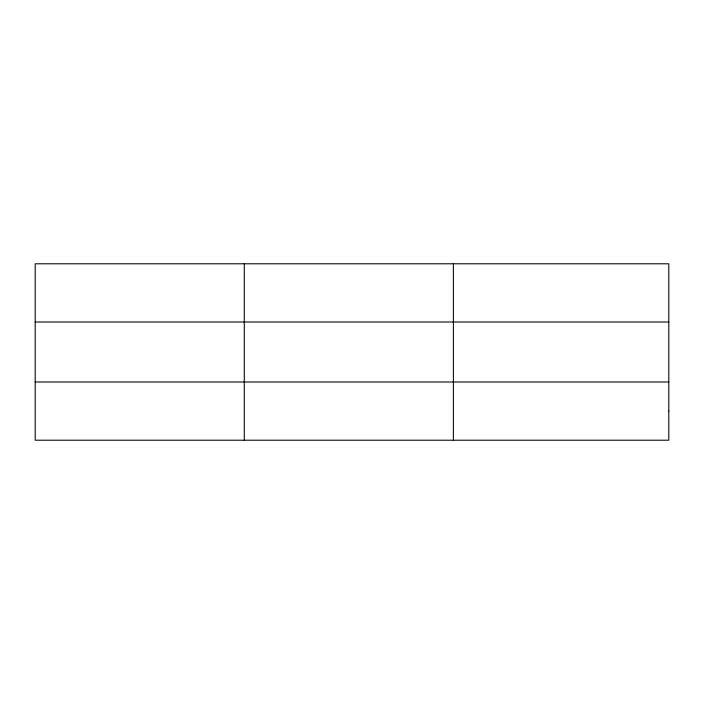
<?xml version="1.0" encoding="UTF-8"?>
<svg xmlns="http://www.w3.org/2000/svg" width="704" height="704" viewBox="0 0 704 704"><rect width="100%" height="100%" fill="white"/><g stroke="black" fill="none" stroke-linecap="round" stroke-linejoin="round"><path stroke-width="1.06" d="M244.288 263.789L244.288 440.211M453.376 263.789L453.376 440.211M35.2 322.01L668.8 322.01M35.2 381.99L668.8 381.99M668.8 411.101L668.8 440.211L35.2 440.211L35.2 263.789L668.8 263.789L668.8 411.101"/></g></svg>
